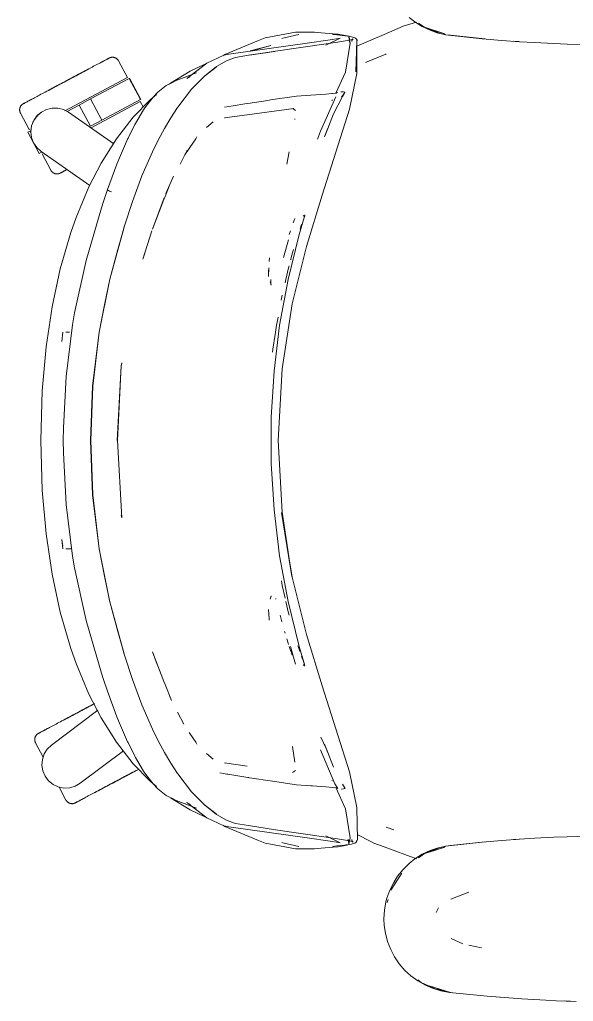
# Model space of a CAD drawing. Header units: millimetres. Extents: x 155927 to 295199, y -4084 to 97293.
# Drawn here: x 168932 to 169256, y 10099 to 10673 of the extents above; entities that cross this region are included whole.
import ezdxf

# ---------------------------------------------------------------- set-up
doc = ezdxf.new("R2010")
doc.units = ezdxf.units.MM
doc.header["$MEASUREMENT"] = 0
doc.layers.add('G-IMPT', color=8, linetype='CONTINUOUS', lineweight=9)
doc.layers.add('I-FURN', color=8, linetype='CONTINUOUS', lineweight=9)

msp = doc.modelspace()

# ---------------------------------------------------------------- linework, layer by layer
at = {"layer": 'G-IMPT'}
for p, q in [((169159.83, 10674.7), (169163.14, 10672.08)), ((169156.3, 10669.63), (169145.18, 10664.78)), ((169156.3, 10669.63), (169164.12, 10671.89)), ((169167.46, 10669.35), (169163.14, 10672.08)), ((169168.78, 10668.95), (169165.21, 10671.38)), ((169167.46, 10669.35), (169172.04, 10667.16)), ((169169.49, 10668.68), (169168.78, 10668.95)), ((169168.78, 10668.95), (169171.49, 10668.05)), ((169168.78, 10668.95), (169180.64, 10665.14)), ((169178.01, 10665.35), (169169.82, 10668.55)), ((169171.49, 10668.05), (169180.64, 10665.14)), ((169075.62, 10662.81), (169071.76, 10661.21)), ((169093.31, 10666.05), (169075.62, 10662.81)), ((169085.87, 10662.59), (169085.3, 10662.44)), ((169095.18, 10664.64), (169085.87, 10662.59)), ((169093.31, 10666.05), (169100.28, 10666.07)), ((169104.45, 10666.07), (169100.28, 10666.07)), ((169108.41, 10665.73), (169104.45, 10666.07)), ((169108.41, 10665.73), (169117.73, 10664.93)), ((169111.01, 10658.49), (169119.44, 10662.49)), ((169118.57, 10662.35), (169113.55, 10661.52)), ((169117.56, 10664.41), (169114.97, 10664.62)), ((169117.56, 10664.41), (169122.25, 10663.89)), ((169117.73, 10664.93), (169118.2, 10664.89)), ((169122.45, 10664.08), (169118.2, 10664.89)), ((169119.44, 10662.49), (169118.57, 10662.35)), ((169126.68, 10661.69), (169120.41, 10660.59)), ((169122.86, 10663.82), (169122.25, 10663.89)), ((169122.45, 10664.08), (169124.77, 10663.63)), ((169122.86, 10663.82), (169126.14, 10663.28)), ((169124.54, 10663.22), (169125.16, 10659.68)), ((169124.54, 10663.22), (169125.22, 10659.64)), ((169125.16, 10659.68), (169124.77, 10663.63)), ((169126.06, 10661.52), (169127.15, 10662.08)), ((169126.06, 10661.52), (169126.68, 10661.69)), ((169126.14, 10663.28), (169128, 10662.73)), ((169126.65, 10661.69), (169127.15, 10662.08)), ((169128.54, 10662.41), (169128, 10662.73)), ((169128.54, 10662.41), (169128.92, 10661.92)), ((169129.31, 10661.34), (169128.92, 10661.92)), ((169145.18, 10664.78), (169137.34, 10661.36)), ((169172.04, 10667.16), (169176.18, 10665.71)), ((169181.14, 10664.55), (169176.18, 10665.71)), ((169181.06, 10664.77), (169178.01, 10665.35)), ((169181.14, 10664.55), (169204.09, 10662.1)), ((169181.14, 10664.55), (169183.95, 10664.22)), ((169181.14, 10664.55), (169202.57, 10662.2)), ((169204.09, 10662.1), (169183.95, 10664.22)), ((169202.57, 10662.2), (169213.97, 10661.22)), ((169051.94, 10653.03), (169068.39, 10659.82)), ((169101.59, 10659.86), (169054.37, 10653.19)), ((169078.8, 10658.31), (169066.81, 10655.07)), ((169078.8, 10658.31), (169066.91, 10654.96)), ((169068.39, 10659.82), (169071.76, 10661.21)), ((169081.68, 10654.92), (169112.56, 10659.47)), ((169101.59, 10659.86), (169112.25, 10661.3)), ((169113.55, 10661.52), (169112.25, 10661.3)), ((169112.56, 10659.47), (169120.41, 10660.59)), ((169122.51, 10642.59), (169125.22, 10659.64)), ((169126.33, 10661.15), (169126.25, 10660.65)), ((169126.33, 10661.15), (169126.65, 10661.69)), ((169128.7, 10642.78), (169129.28, 10661.22)), ((169128.7, 10642.78), (169129.18, 10660.76)), ((169129.31, 10661.34), (169129.12, 10660.48)), ((169129.12, 10660.48), (169129.14, 10660.59)), ((169129.14, 10641.89), (169129.18, 10660.76)), ((169129.18, 10660.76), (169129.14, 10660.59)), ((169137.34, 10661.36), (169129.17, 10657.79)), ((169129.28, 10661.22), (169129.18, 10660.76)), ((169224.26, 10660.49), (169213.97, 10661.22)), ((169222.22, 10660.62), (169220.8, 10660.76)), ((169222.22, 10660.62), (169224.12, 10660.53)), ((169224.26, 10660.49), (169233.13, 10659.93)), ((169244.44, 10659.39), (169233.13, 10659.93)), ((169244.44, 10659.39), (169252.31, 10659.09)), ((169264.62, 10658.8), (169252.31, 10659.09)), ((169041.44, 10647.91), (169048.02, 10650.97)), ((169048.02, 10650.97), (169051.38, 10652.54)), ((169050.77, 10652.26), (169051.94, 10653.03)), ((169054.37, 10653.19), (169051.38, 10652.54)), ((169053.45, 10649.47), (169058.24, 10651.22)), ((169058.24, 10651.22), (169065.91, 10652.53)), ((169081.08, 10654.82), (169065.91, 10652.53)), ((169081.68, 10654.92), (169066.49, 10652.59)), ((169081.08, 10654.82), (169066.49, 10652.59)), ((169134.28, 10648.33), (169146.14, 10653.25)), ((169146.4, 10653.35), (169146.14, 10653.25)), ((169029.79, 10638.99), (169041.44, 10647.91)), ((169031.68, 10643.28), (169040.31, 10647.26)), ((169046.97, 10645.64), (169040.02, 10640.25)), ((169040.23, 10640.55), (169047.2, 10645.97)), ((169046.97, 10645.64), (169043.59, 10643.05)), ((169047.2, 10645.97), (169053.03, 10649.26)), ((169053.45, 10649.47), (169053.03, 10649.26)), ((169020.23, 10636.16), (169031.68, 10643.28)), ((169035.45, 10642.23), (169023.54, 10637.72)), ((169029.79, 10638.99), (169031.74, 10640.11)), ((169040.23, 10640.55), (169032.5, 10632.65)), ((169040.02, 10640.25), (169043.59, 10643.05)), ((169122.51, 10642.59), (169116.92, 10630.3)), ((169124.94, 10620.94), (169129.14, 10641.89)), ((169017.74, 10634.86), (169012.88, 10630.99)), ((169018.88, 10635.47), (169017.74, 10634.86)), ((169018.88, 10635.47), (169021.31, 10636.64)), ((169020.23, 10636.16), (169019.47, 10635.66)), ((169021.31, 10636.64), (169023.54, 10637.72)), ((169009.98, 10627.97), (169005.27, 10621.84)), ((169011.98, 10629.55), (169008.31, 10626.55)), ((169009.98, 10627.97), (169012.88, 10630.99)), ((169032.5, 10632.65), (169024.47, 10622.21)), ((169093.92, 10628.61), (169078.71, 10626.4)), ((169093.92, 10628.61), (169094, 10628.62)), ((169094, 10628.62), (169102.25, 10629.24)), ((169111.09, 10629.87), (169102.25, 10629.24)), ((169107.97, 10608.12), (169116.89, 10628.27)), ((169111.09, 10629.87), (169114.5, 10630.12)), ((169114.87, 10630.17), (169114.5, 10630.12)), ((169114.87, 10630.17), (169117.33, 10630.45)), ((169115.52, 10618.22), (169120.8, 10628.33)), ((169117.33, 10630.45), (169117.39, 10630.47)), ((169118.17, 10630.75), (169117.39, 10630.47)), ((169119.9, 10631.23), (169121.43, 10631.06)), ((169122.15, 10630.79), (169120.31, 10628.08)), ((169122.15, 10630.79), (169120.8, 10628.33)), ((169121.43, 10631.06), (169122.12, 10630.91)), ((169122.12, 10630.91), (169122.15, 10630.79)), ((169122.15, 10630.79), (169122.18, 10630.62)), ((169008.31, 10626.55), (168998.35, 10616.25)), ((169005.27, 10621.84), (169004.4, 10620.55)), ((169020.42, 10615.86), (169024.31, 10621.96)), ((169024.47, 10622.21), (169024.31, 10621.96)), ((169056.89, 10622.96), (169051.81, 10622.22)), ((169056.89, 10622.96), (169063.72, 10624.03)), ((169063.72, 10624.03), (169065.38, 10624.29)), ((169077.16, 10626.15), (169065.38, 10624.29)), ((169078.71, 10626.4), (169077.16, 10626.15)), ((169114.51, 10626.1), (169114.95, 10626.37)), ((168988.55, 10603.65), (168998.35, 10616.25)), ((168999.67, 10612.55), (169004.4, 10620.55)), ((169020.42, 10615.86), (169016.66, 10609.63)), ((169065.08, 10617.61), (169051.72, 10615.83)), ((169051.72, 10615.83), (169052.19, 10615.97)), ((169065.08, 10617.61), (169092.41, 10621.35)), ((169093.26, 10620.23), (169091.7, 10621.47)), ((169091.91, 10621.44), (169092.15, 10621.39)), ((169092.41, 10621.35), (169092.15, 10621.39)), ((169108.95, 10570.7), (169124.94, 10620.94)), ((169115.52, 10618.22), (169112.26, 10609.75)), ((168995.14, 10603.5), (168999.67, 10612.55)), ((168995.14, 10603.5), (168999.36, 10611.95)), ((168995.36, 10603.94), (168999.67, 10612.55)), ((168999.67, 10612.55), (168999.36, 10611.95)), ((169041.22, 10610.33), (169045.13, 10613.67)), ((169092.91, 10615.28), (169092.87, 10614.93)), ((169013.09, 10602.84), (169016.66, 10609.63)), ((169034.95, 10603.7), (169035.7, 10604.8)), ((169106.22, 10603.53), (169107.97, 10608.12)), ((169110.25, 10604.85), (169112.27, 10609.96)), ((169112.26, 10609.75), (169110.25, 10604.85)), ((169112.27, 10609.96), (169110.47, 10605.43)), ((168988.55, 10603.65), (168979.57, 10589.36)), ((168995.14, 10603.5), (168990.37, 10592.54)), ((168995.36, 10603.94), (168995.14, 10603.5)), ((169013.09, 10602.84), (169009.7, 10596.11)), ((169031.06, 10597.99), (169031.45, 10598.56)), ((169031.45, 10598.56), (169034.95, 10603.7)), ((169003.52, 10581.89), (169009.7, 10596.11)), ((169025.82, 10588.9), (169030.01, 10597)), ((169028.5, 10594.23), (169031.06, 10597.99)), ((169028.5, 10594.23), (169030.01, 10597)), ((169088.23, 10588.81), (169089.64, 10596.06)), ((168979.57, 10589.36), (168972.48, 10575.58)), ((168988.89, 10588.86), (168983.32, 10573.9)), ((168990.37, 10592.54), (168988.89, 10588.86)), ((169003.52, 10581.89), (168998.06, 10567.01)), ((169021.95, 10581.86), (169019.75, 10577.01)), ((168964.96, 10557.61), (168972.48, 10575.58)), ((169019.75, 10577.01), (169017.03, 10569.93)), ((169019.75, 10577.01), (169017.44, 10571.56)), ((168983.36, 10573.9), (168980.95, 10566.96)), ((168983.32, 10573.9), (168983.35, 10573.76)), ((168983.35, 10573.76), (168983.36, 10573.9)), ((168983.35, 10573.76), (168983.76, 10573.5)), ((168983.35, 10573.76), (168983.37, 10573.72)), ((168983.76, 10573.5), (168983.37, 10573.72)), ((168984.59, 10573.11), (168983.76, 10573.5)), ((168983.94, 10573.39), (168983.76, 10573.5)), ((168984.59, 10573.11), (168983.94, 10573.39)), ((168984.59, 10573.11), (168985.64, 10572.69)), ((168984.59, 10573.11), (168985.05, 10572.91)), ((168985.64, 10572.69), (168985.05, 10572.91)), ((169016.36, 10568.2), (169017.03, 10569.93)), ((169108.95, 10570.7), (169099.77, 10540.72)), ((168979.76, 10563.36), (168980.95, 10566.96)), ((168993.05, 10552.09), (168998.06, 10567.01)), ((169009.65, 10550.75), (169016.47, 10569.16)), ((169009.65, 10550.75), (169016.36, 10568.2)), ((168970.81, 10532.53), (168979.76, 10563.36)), ((169097.72, 10558.36), (169098.33, 10558.74)), ((169097.72, 10558.36), (169097.93, 10558.5)), ((169098.68, 10558.37), (169098.61, 10558.1)), ((169098.75, 10558.67), (169098.68, 10558.37)), ((169098.72, 10559.13), (169098.81, 10558.89)), ((169098.81, 10558.89), (169098.75, 10558.67)), ((168961.89, 10548.87), (168964.96, 10557.61)), ((169092.41, 10555.42), (169092.04, 10554.41)), ((169092.41, 10555.42), (169093.03, 10557.08)), ((169095.54, 10547.67), (169098.61, 10558.1)), ((169096.7, 10552.87), (169095.96, 10550.77)), ((169096.7, 10552.87), (169096.94, 10553.53)), ((168961.89, 10548.87), (168955.72, 10527.63)), ((168984.67, 10521.59), (168993.05, 10552.09)), ((168984.67, 10521.59), (168993.1, 10552)), ((168989.32, 10538.84), (168993.1, 10552)), ((169004.12, 10533.28), (169009.37, 10549.77)), ((169088.99, 10521.35), (169095.54, 10547.67)), ((169089.7, 10547.66), (169090.43, 10549.88)), ((169089.26, 10544.57), (169086.33, 10534.11)), ((168989.32, 10538.84), (168984.67, 10521.59)), ((169004.12, 10533.28), (169005.2, 10536.72)), ((169090.85, 10534.25), (169091.96, 10538.25)), ((169091.46, 10507.04), (169099.77, 10540.72)), ((169091.96, 10538.25), (169092.17, 10538.93)), ((168970.81, 10532.53), (168964.15, 10501.74)), ((169077.97, 10531.86), (169078.18, 10533.95)), ((169090.53, 10533.11), (169090.48, 10532.93)), ((169090.85, 10534.25), (169090.53, 10533.11)), ((168955.72, 10527.63), (168950.9, 10505.27)), ((169077.57, 10523), (169077.66, 10528.06)), ((169077.66, 10528.06), (169077.57, 10525.79)), ((169077.57, 10523), (169077.57, 10525.79)), ((169089.23, 10528.09), (169087.67, 10521.34)), ((169089.23, 10528.09), (169089.56, 10529.39)), ((168984.67, 10521.59), (168978.5, 10490.47)), ((168984.67, 10521.59), (168978.5, 10490.55)), ((168984.67, 10521.59), (168981.59, 10506.57)), ((169079.11, 10517.95), (169078.42, 10519.9)), ((169078.85, 10521.16), (169078.86, 10521.3)), ((169078.89, 10519), (169078.86, 10521.3)), ((169078.89, 10519), (169079.11, 10517.95)), ((169088.99, 10521.35), (169084.06, 10494.69)), ((169087.22, 10519.36), (169087.67, 10521.34)), ((169085.02, 10509.32), (169085.56, 10512.13)), ((169091.46, 10507.04), (169085.46, 10469.12)), ((168950.9, 10505.27), (168947.41, 10481.85)), ((168962.96, 10494.82), (168964.15, 10501.74)), ((168978.5, 10490.47), (168981.59, 10506.57)), ((169082.29, 10494.68), (169082.54, 10496.31)), ((169083.09, 10499.21), (169082.54, 10496.31)), ((168957.31, 10490.55), (168956.66, 10485.14)), ((168961.17, 10490.51), (168959.07, 10490.58)), ((168959.07, 10490.58), (168959.18, 10490.58)), ((168959.15, 10464.65), (168962.96, 10494.82)), ((168974.67, 10458.95), (168978.5, 10490.55)), ((168974.71, 10458.91), (168978.5, 10490.47)), ((168978.5, 10490.47), (168976.55, 10474.99)), ((169084.06, 10494.69), (169080.76, 10467.77)), ((169081.44, 10489.06), (169082.29, 10494.68)), ((169081.44, 10489.06), (169080.15, 10480.53)), ((168947.41, 10481.85), (168945.15, 10456.28)), ((169080.15, 10480.53), (169079.96, 10478.87)), ((168974.71, 10458.91), (168976.55, 10474.99)), ((168991.44, 10470.86), (168991.7, 10472.64)), ((168991.44, 10470.86), (168991.67, 10472.17)), ((168991.71, 10472.41), (168991.67, 10472.17)), ((168989.11, 10427.14), (168991.44, 10470.86)), ((168989.17, 10427.14), (168991.44, 10470.86)), ((169079.11, 10440.7), (169080.76, 10467.77)), ((169085.46, 10469.12), (169083.1, 10427.14)), ((168957.53, 10434.45), (168959.15, 10464.65)), ((168945.15, 10456.28), (168944.3, 10427.14)), ((168974.67, 10458.95), (168973.34, 10427.14)), ((168974.71, 10458.91), (168973.57, 10427.14)), ((168974.04, 10444.02), (168974.71, 10458.91)), ((168974.04, 10444.02), (168973.57, 10427.14)), ((169079.11, 10440.7), (169079.11, 10413.58)), ((168957.53, 10434.45), (168957.44, 10427.14)), ((168944.3, 10427.14), (168945.15, 10397.99)), ((168957.53, 10419.82), (168957.44, 10427.14)), ((168973.34, 10427.14), (168974.67, 10395.32)), ((168974.71, 10395.36), (168973.57, 10427.14)), ((168974.04, 10410.25), (168973.57, 10427.14)), ((168989.17, 10427.14), (168991.67, 10381.8)), ((169085.46, 10385.15), (169083.1, 10427.14)), ((168957.53, 10419.82), (168959.15, 10389.62)), ((168974.71, 10395.36), (168974.04, 10410.25)), ((169079.11, 10413.58), (169080.76, 10386.51)), ((168945.15, 10397.99), (168947.41, 10372.42)), ((168974.67, 10395.32), (168978.5, 10363.73)), ((168976.55, 10379.28), (168974.71, 10395.36)), ((168974.71, 10395.36), (168978.5, 10363.81)), ((168959.15, 10389.62), (168962.96, 10359.45)), ((169084.06, 10359.59), (169080.76, 10386.51)), ((168991.67, 10381.8), (168991.44, 10383.41)), ((168991.44, 10383.41), (168991.67, 10382.1)), ((168991.71, 10381.86), (168991.67, 10382.1)), ((169091.46, 10347.23), (169085.2, 10384.98)), ((169085.2, 10384.98), (169091.19, 10347.61)), ((169085.46, 10385.15), (169091.19, 10347.61)), ((168976.55, 10379.28), (168978.5, 10363.81)), ((168947.41, 10372.42), (168950.9, 10349)), ((168957.31, 10363.72), (168956.66, 10369.14)), ((168957.23, 10365.37), (168956.66, 10369.14)), ((168959.07, 10363.69), (168961.17, 10363.76)), ((168959.07, 10363.69), (168959.18, 10363.69)), ((168962.41, 10363.81), (168961.17, 10363.76)), ((168978.5, 10363.81), (168981.59, 10347.7)), ((168978.5, 10363.81), (168984.71, 10332.56)), ((168984.71, 10332.56), (168978.5, 10363.73)), ((168962.96, 10359.45), (168964.15, 10352.53)), ((169088.99, 10332.92), (169084.06, 10359.59)), ((168964.15, 10352.53), (168970.81, 10321.74)), ((168955.72, 10326.64), (168950.9, 10349)), ((168984.67, 10332.68), (168981.59, 10347.7)), ((169099.77, 10313.55), (169091.46, 10347.23)), ((169085.04, 10344.96), (169085.51, 10342.33)), ((169085.51, 10342.33), (169087.22, 10334.91)), ((169079.11, 10336.32), (169078.42, 10334.37)), ((169079.11, 10336.32), (169078.89, 10335.28)), ((169081.78, 10334.65), (169081.91, 10334.31)), ((169081.8, 10334.65), (169081.91, 10334.31)), ((168989.32, 10315.43), (168984.67, 10332.68)), ((168984.67, 10332.68), (168993.1, 10302.27)), ((168984.67, 10332.68), (168993.05, 10302.18)), ((169087.67, 10332.93), (169089.23, 10326.18)), ((169088.99, 10332.92), (169095.54, 10306.6)), ((168961.89, 10305.4), (168955.72, 10326.64)), ((169077.57, 10328.23), (169077.58, 10327.53)), ((169077.68, 10326.16), (169077.58, 10327.53)), ((169077.68, 10326.16), (169077.95, 10322.45)), ((169085.37, 10321.1), (169084.38, 10324.96)), ((169089.23, 10326.18), (169089.57, 10324.9)), ((168979.76, 10290.91), (168970.81, 10321.74)), ((169077.95, 10322.45), (169077.99, 10321.97)), ((169085.37, 10321.1), (169084.98, 10322.63)), ((168989.32, 10315.43), (168993.1, 10302.27)), ((169087.28, 10314.31), (169086.95, 10315.43)), ((169099.77, 10313.55), (169108.95, 10283.58)), ((169089.06, 10308.52), (169088.27, 10311.02)), ((169089.31, 10307.74), (169089.06, 10308.52)), ((169090.46, 10304.3), (169089.69, 10306.61)), ((169090.35, 10306.61), (169093.38, 10296.18)), ((169094.91, 10306.6), (169094.76, 10307.06)), ((169094.91, 10306.6), (169095.65, 10304.38)), ((169095.54, 10306.6), (169098.81, 10295.38)), ((169095.54, 10306.6), (169098.6, 10296.07)), ((169095.54, 10306.6), (169098.66, 10295.78)), ((168964.96, 10296.66), (168961.89, 10305.4)), ((168998.06, 10287.26), (168993.05, 10302.18)), ((169009.65, 10303.52), (169012.37, 10296.09)), ((169009.65, 10303.52), (169016.36, 10286.07)), ((169090.46, 10304.3), (169090.71, 10303.58)), ((169091.47, 10301.42), (169090.71, 10303.58)), ((169095.93, 10303.57), (169095.65, 10304.38)), ((169096.92, 10300.82), (169097.27, 10299.85)), ((169097.27, 10299.85), (169097.67, 10298.78)), ((168964.96, 10296.66), (168972.48, 10278.69)), ((169097.72, 10295.92), (169098.33, 10295.53)), ((169097.72, 10295.92), (169097.93, 10295.77)), ((169098.6, 10296.07), (169098.66, 10295.78)), ((169098.81, 10295.38), (169098.68, 10295.14)), ((168979.76, 10290.91), (168980.95, 10287.31)), ((168983.29, 10280.49), (168980.95, 10287.31)), ((168998.06, 10287.26), (169003.52, 10272.38)), ((169016.36, 10286.07), (169017.03, 10284.34)), ((169017.03, 10284.34), (169020.75, 10275.02)), ((169108.95, 10283.58), (169124.94, 10233.33)), ((168972.48, 10278.69), (168979.57, 10264.91)), ((168983.29, 10280.49), (168988.89, 10265.41)), ((169020.75, 10275.02), (169019.75, 10277.26)), ((169003.52, 10272.38), (169009.7, 10258.16)), ((168990.37, 10261.73), (168988.89, 10265.41)), ((169027.92, 10261.18), (169024.38, 10268.15)), ((168979.57, 10264.91), (168988.55, 10250.62)), ((168995.14, 10250.77), (168990.37, 10261.73)), ((169013.09, 10251.43), (169009.7, 10258.16)), ((169031.45, 10255.71), (169031.06, 10256.29)), ((169034.95, 10250.58), (169031.45, 10255.71)), ((168988.55, 10250.62), (168998.35, 10238.02)), ((168995.14, 10250.77), (168995.36, 10250.33)), ((168999.36, 10242.32), (168995.36, 10250.33)), ((169013.09, 10251.43), (169016.66, 10244.64)), ((169034.95, 10250.58), (169035.7, 10249.47)), ((169092.91, 10238.99), (169091.51, 10248.15)), ((169111.24, 10246.9), (169108.19, 10253.61)), ((169112.27, 10244.31), (169110.24, 10249.43)), ((169112.26, 10244.52), (169110.25, 10249.42)), ((169110.25, 10249.42), (169112.27, 10244.31)), ((169020.42, 10238.41), (169016.66, 10244.64)), ((169041.22, 10243.94), (169045.13, 10240.6)), ((169116.4, 10226.18), (169107.97, 10246.16)), ((169112.26, 10244.52), (169115.52, 10236.05)), ((169008.31, 10227.72), (168998.35, 10238.02)), ((168999.36, 10242.32), (168999.67, 10241.72)), ((168999.67, 10241.72), (169004.4, 10233.72)), ((169020.42, 10238.41), (169024.31, 10232.31)), ((169065.08, 10236.66), (169051.72, 10238.44)), ((169051.72, 10238.44), (169052.19, 10238.3)), ((169092.91, 10238.99), (169092.87, 10239.34)), ((169005.27, 10232.43), (169004.4, 10233.72)), ((169009.98, 10226.3), (169005.27, 10232.43)), ((169024.31, 10232.31), (169024.47, 10232.06)), ((169032.5, 10221.62), (169024.47, 10232.06)), ((169049.04, 10232.74), (169051.2, 10232.28)), ((169051.2, 10232.28), (169053.19, 10231.86)), ((169053.65, 10231.79), (169053.19, 10231.86)), ((169065.38, 10229.98), (169053.65, 10231.79)), ((169093.26, 10234.04), (169091.62, 10232.76)), ((169129.14, 10212.38), (169124.94, 10233.33)), ((169008.31, 10227.72), (169011.98, 10224.72)), ((169012.88, 10223.28), (169009.98, 10226.3)), ((169065.38, 10229.98), (169065.99, 10229.89)), ((169066.5, 10229.81), (169065.99, 10229.89)), ((169079.85, 10227.69), (169066.5, 10229.81)), ((169079.85, 10227.69), (169093.92, 10225.66)), ((169094, 10225.65), (169093.92, 10225.66)), ((169094, 10225.65), (169102.25, 10225.03)), ((169114.95, 10227.9), (169114.51, 10228.17)), ((169118.16, 10223.51), (169116.4, 10226.18)), ((169122.37, 10223.51), (169120.78, 10225.97)), ((169120.78, 10225.97), (169122.3, 10223.49)), ((169122.3, 10223.49), (169120.82, 10225.96)), ((169017.74, 10219.42), (169012.88, 10223.28)), ((169017.74, 10219.42), (169018.88, 10218.8)), ((169032.5, 10221.62), (169040.23, 10213.72)), ((169102.25, 10225.03), (169103.23, 10224.96)), ((169103.23, 10224.96), (169111.09, 10224.4)), ((169111.09, 10224.4), (169114.97, 10224.1)), ((169115.05, 10224.1), (169114.97, 10224.1)), ((169115.05, 10224.1), (169117.43, 10223.8)), ((169122.51, 10211.68), (169116.9, 10224.03)), ((169117.44, 10223.8), (169117.43, 10223.8)), ((169117.44, 10223.8), (169118.16, 10223.51)), ((169120.08, 10223.04), (169121.43, 10223.21)), ((169121.43, 10223.21), (169122.3, 10223.49)), ((169122.37, 10223.51), (169122.3, 10223.49)), ((169018.88, 10218.8), (169021.31, 10217.63)), ((169031.68, 10210.99), (169020.23, 10218.11)), ((169021.31, 10217.63), (169023.54, 10216.56)), ((169035.45, 10212.05), (169023.54, 10216.56)), ((169029.79, 10215.28), (169031.82, 10214.12)), ((169029.79, 10215.28), (169041.5, 10206.34)), ((169040.02, 10214.03), (169046.97, 10208.63)), ((169040.02, 10214.03), (169043.59, 10211.22)), ((169047.2, 10208.3), (169040.23, 10213.72)), ((169040.31, 10207.01), (169031.68, 10210.99)), ((169046.97, 10208.63), (169043.59, 10211.22)), ((169047.2, 10208.3), (169053.03, 10205.01)), ((169122.51, 10211.68), (169125.22, 10194.63)), ((169129.14, 10212.38), (169129.52, 10193.39)), ((169048.02, 10203.3), (169041.5, 10206.34)), ((169048.02, 10203.3), (169051.38, 10201.73)), ((169053.03, 10205.01), (169053.45, 10204.8)), ((169058.24, 10203.05), (169053.45, 10204.8)), ((169058.24, 10203.05), (169065.91, 10201.75)), ((169050.77, 10202.02), (169051.94, 10201.25)), ((169054.37, 10201.09), (169051.38, 10201.73)), ((169051.94, 10201.25), (169068.39, 10194.45)), ((169101.59, 10194.41), (169054.37, 10201.09)), ((169081.68, 10199.35), (169065.91, 10201.75)), ((169112.56, 10194.8), (169081.68, 10199.35)), ((169129.46, 10196.58), (169137.36, 10192.44)), ((169146.4, 10200.92), (169150.86, 10199.29)), ((169146.4, 10200.92), (169146.98, 10200.66)), ((169150.86, 10199.29), (169146.98, 10200.66)), ((169068.39, 10194.45), (169071.76, 10193.06)), ((169075.62, 10191.46), (169071.76, 10193.06)), ((169093.31, 10188.23), (169075.62, 10191.46)), ((169085.87, 10191.68), (169085.3, 10191.83)), ((169095.18, 10189.64), (169085.87, 10191.68)), ((169101.59, 10194.41), (169112.25, 10192.97)), ((169119.44, 10191.78), (169111.03, 10195.77)), ((169113.55, 10192.76), (169112.25, 10192.97)), ((169120.41, 10193.69), (169112.56, 10194.8)), ((169113.55, 10192.76), (169118.57, 10191.92)), ((169119.44, 10191.78), (169118.57, 10191.92)), ((169126.68, 10192.58), (169120.41, 10193.69)), ((169122.86, 10190.46), (169126.14, 10190.99)), ((169124.05, 10193.92), (169124.54, 10191.05)), ((169124.05, 10193.92), (169124.77, 10190.64)), ((169124.54, 10191.05), (169125.22, 10194.63)), ((169126.06, 10192.75), (169126.68, 10192.58)), ((169126.06, 10192.75), (169127.15, 10192.19)), ((169128, 10191.54), (169126.14, 10190.99)), ((169126.25, 10193.62), (169126.33, 10193.12)), ((169126.65, 10192.58), (169126.33, 10193.12)), ((169126.65, 10192.58), (169127.15, 10192.19)), ((169128, 10191.54), (169128.54, 10191.86)), ((169128.54, 10191.86), (169128.92, 10192.36)), ((169129.52, 10193.39), (169128.92, 10192.36)), ((169129.04, 10192.98), (169128.92, 10192.36)), ((169128.92, 10192.36), (169128.94, 10192.43)), ((169129.04, 10192.98), (169128.94, 10192.43)), ((169137.36, 10192.44), (169139.12, 10191.52)), ((169145.09, 10189.33), (169139.12, 10191.52)), ((169181.14, 10189.79), (169204.09, 10192.24)), ((169181.14, 10189.79), (169202.57, 10192.14)), ((169204.09, 10192.24), (169183.95, 10190.12)), ((169202.57, 10192.14), (169213.97, 10193.12)), ((169224.26, 10193.85), (169213.97, 10193.12)), ((169222.22, 10193.72), (169220.8, 10193.58)), ((169222.22, 10193.72), (169224.12, 10193.81)), ((169224.26, 10193.85), (169233.13, 10194.41)), ((169244.44, 10194.95), (169233.13, 10194.41)), ((169244.44, 10194.95), (169252.31, 10195.25)), ((169264.62, 10195.54), (169252.31, 10195.25)), ((169093.31, 10188.23), (169100.28, 10188.2)), ((169100.28, 10188.2), (169104.45, 10188.2)), ((169108.41, 10188.54), (169104.45, 10188.2)), ((169117.73, 10189.34), (169108.41, 10188.54)), ((169117.56, 10189.86), (169114.97, 10189.65)), ((169122.25, 10190.38), (169117.56, 10189.86)), ((169117.73, 10189.34), (169118.2, 10189.39)), ((169118.2, 10189.39), (169122.45, 10190.2)), ((169122.86, 10190.46), (169122.25, 10190.38)), ((169122.45, 10190.2), (169124.77, 10190.64)), ((169164.03, 10182.38), (169145.09, 10189.33)), ((169167.46, 10184.99), (169163.14, 10182.26)), ((169168.78, 10185.39), (169165.21, 10182.96)), ((169167.46, 10184.99), (169172.04, 10187.18)), ((169168.78, 10185.39), (169180.64, 10189.2)), ((169168.78, 10185.39), (169171.49, 10186.29)), ((169169.49, 10185.66), (169168.78, 10185.39)), ((169178.01, 10188.99), (169169.82, 10185.79)), ((169171.49, 10186.29), (169180.64, 10189.2)), ((169172.04, 10187.18), (169176.18, 10188.63)), ((169181.14, 10189.79), (169176.18, 10188.63)), ((169181.06, 10189.57), (169178.01, 10188.99)), ((169181.14, 10189.79), (169183.95, 10190.12)), ((169156.22, 10176.09), (169159.83, 10179.64)), ((169159.83, 10179.64), (169163.14, 10182.26)), ((169149.17, 10163.96), (169155.5, 10173.91)), ((169151.33, 10167.64), (169155.5, 10173.91)), ((169156.22, 10176.09), (169153.03, 10172.12)), ((169148.53, 10164.06), (169150.77, 10168.57)), ((169150.77, 10168.57), (169153.03, 10172.12)), ((169148.53, 10164.06), (169146.82, 10159.29)), ((169149.17, 10163.96), (169151.33, 10167.64)), ((169194.66, 10162.89), (169184.23, 10158.74)), ((169145.37, 10152.21), (169146.25, 10157.16)), ((169146.25, 10157.16), (169146.82, 10159.29)), ((169147.51, 10158.51), (169147, 10156.82)), ((169145.08, 10147.17), (169145.37, 10152.21)), ((169175.69, 10150.99), (169176.71, 10153.22)), ((169176.71, 10153.22), (169177, 10153.67)), ((169145.08, 10147.17), (169145.25, 10143.32)), ((169145.9, 10138.81), (169145.25, 10143.32)), ((169145.9, 10138.81), (169147.16, 10133.94)), ((169148.99, 10129.23), (169147.16, 10133.94)), ((169184.32, 10135.79), (169191.11, 10132.52)), ((169151.18, 10125.07), (169148.99, 10129.23)), ((169202.16, 10130.19), (169194.72, 10131.76)), ((169151.18, 10125.07), (169154.01, 10120.9)), ((169154.01, 10120.9), (169157.33, 10117.06)), ((169160.77, 10113.9), (169157.33, 10117.06)), ((169160.77, 10113.9), (169164.85, 10110.9)), ((169164.81, 10111.59), (169166.92, 10110)), ((169169.3, 10108.39), (169164.85, 10110.9)), ((169174.98, 10106.26), (169166.92, 10110)), ((169169.3, 10108.39), (169173.53, 10106.58)), ((169183.95, 10104.22), (169171.49, 10108.05)), ((169171.49, 10108.05), (169180.64, 10105.13)), ((169173.53, 10106.58), (169178.4, 10105.11)), ((169174.98, 10106.26), (169183.39, 10104.35)), ((169183.44, 10104.22), (169178.4, 10105.11)), ((169183.95, 10104.22), (169180.64, 10105.13)), ((169201.37, 10102.31), (169183.44, 10104.22)), ((169205.5, 10101.97), (169201.37, 10102.31)), ((169220.55, 10100.72), (169205.5, 10101.97)), ((169212.37, 10101.37), (169210.69, 10101.54)), ((169220.55, 10100.72), (169225.64, 10100.39)), ((169225.64, 10100.39), (169239.78, 10099.58)), ((169245.8, 10099.33), (169239.78, 10099.58)), ((169245.8, 10099.33), (169257.56, 10098.94)), ((169250.69, 10099.19), (169252.62, 10099.08)), ((169252.62, 10099.08), (169254.12, 10099.06))]:
    msp.add_line(p, q, dxfattribs=at)
at = {"layer": 'I-FURN'}
for p, q in [((168983.11, 10650.23), (168982.78, 10650.05)), ((168982.93, 10650.14), (168983.25, 10650.31)), ((168983.41, 10650.39), (168983.11, 10650.23)), ((168983.25, 10650.31), (168983.53, 10650.45)), ((168983.67, 10650.53), (168983.41, 10650.39)), ((168983.53, 10650.45), (168983.77, 10650.58)), ((168983.89, 10650.64), (168983.67, 10650.53)), ((168983.77, 10650.58), (168983.97, 10650.69)), ((168984.07, 10650.74), (168983.89, 10650.64)), ((168983.97, 10650.69), (168984.13, 10650.78)), ((168984.21, 10650.81), (168984.07, 10650.74)), ((168984.13, 10650.78), (168984.26, 10650.84)), ((168984.31, 10650.87), (168984.21, 10650.81)), ((168984.26, 10650.84), (168984.34, 10650.88)), ((168984.37, 10650.9), (168984.31, 10650.87)), ((168984.34, 10650.88), (168984.38, 10650.91)), ((168984.39, 10650.91), (168984.37, 10650.9)), ((168984.38, 10650.91), (168984.39, 10650.91)), ((168984.39, 10650.91), (168984.53, 10650.98)), ((168984.53, 10650.98), (168984.68, 10651.05)), ((168984.68, 10651.05), (168984.83, 10651.11)), ((168984.83, 10651.11), (168984.98, 10651.17)), ((168984.98, 10651.17), (168985.13, 10651.21)), ((168985.13, 10651.21), (168985.29, 10651.26)), ((168985.29, 10651.26), (168985.44, 10651.29)), ((168985.44, 10651.29), (168985.6, 10651.32)), ((168985.6, 10651.32), (168985.76, 10651.35)), ((168985.76, 10651.35), (168985.92, 10651.37)), ((168985.92, 10651.37), (168986.08, 10651.38)), ((168986.08, 10651.38), (168986.24, 10651.38)), ((168986.24, 10651.38), (168986.4, 10651.38)), ((168986.4, 10651.38), (168986.57, 10651.37)), ((168986.57, 10651.37), (168986.73, 10651.36)), ((168986.73, 10651.36), (168986.89, 10651.34)), ((168986.89, 10651.34), (168987.04, 10651.31)), ((168987.04, 10651.31), (168987.2, 10651.27)), ((168987.2, 10651.27), (168987.36, 10651.23)), ((168987.36, 10651.23), (168987.51, 10651.19)), ((168987.51, 10651.19), (168987.67, 10651.13)), ((168987.67, 10651.13), (168987.82, 10651.08)), ((168987.82, 10651.08), (168987.96, 10651.01)), ((168987.96, 10651.01), (168988.11, 10650.94)), ((168988.11, 10650.94), (168988.25, 10650.87)), ((168988.25, 10650.87), (168988.39, 10650.78)), ((168988.39, 10650.78), (168988.53, 10650.7)), ((168988.53, 10650.7), (168988.66, 10650.6)), ((168988.66, 10650.6), (168988.79, 10650.51)), ((168988.79, 10650.51), (168988.91, 10650.4)), ((168988.91, 10650.4), (168989.03, 10650.3)), ((168989.03, 10650.3), (168989.15, 10650.18)), ((168971.5, 10644.06), (168972.37, 10644.52)), ((168972.83, 10644.77), (168971.97, 10644.31)), ((168972.37, 10644.52), (168973.22, 10644.97)), ((168973.67, 10645.21), (168972.83, 10644.77)), ((168974.48, 10645.64), (168973.67, 10645.21)), ((168975.27, 10646.06), (168974.48, 10645.64)), ((168976.03, 10646.46), (168975.27, 10646.06)), ((168976.76, 10646.86), (168976.03, 10646.46)), ((168977.47, 10647.23), (168976.76, 10646.86)), ((168978.15, 10647.59), (168977.47, 10647.23)), ((168978.8, 10647.94), (168978.15, 10647.59)), ((168979.41, 10648.26), (168978.8, 10647.94)), ((168980, 10648.57), (168979.41, 10648.26)), ((168979.68, 10648.41), (168980.25, 10648.71)), ((168980.55, 10648.87), (168980, 10648.57)), ((168980.25, 10648.71), (168980.79, 10649)), ((168981.06, 10649.14), (168980.55, 10648.87)), ((168980.79, 10649), (168981.29, 10649.26)), ((168981.55, 10649.4), (168981.06, 10649.14)), ((168981.29, 10649.26), (168981.76, 10649.51)), ((168981.99, 10649.64), (168981.55, 10649.4)), ((168981.76, 10649.51), (168982.19, 10649.74)), ((168982.4, 10649.85), (168981.99, 10649.64)), ((168982.19, 10649.74), (168982.58, 10649.95)), ((168982.78, 10650.05), (168982.4, 10649.85)), ((168982.58, 10649.95), (168982.93, 10650.14)), ((168989.15, 10650.18), (168989.26, 10650.07)), ((168989.26, 10650.07), (168989.36, 10649.95)), ((168989.36, 10649.95), (168989.46, 10649.82)), ((168989.46, 10649.82), (168989.56, 10649.69)), ((168989.56, 10649.69), (168989.65, 10649.56)), ((168989.65, 10649.56), (168989.74, 10649.42)), ((168989.74, 10649.42), (168989.82, 10649.28)), ((168989.82, 10649.28), (168989.84, 10649.24)), ((168994.99, 10639.56), (168989.84, 10649.24)), ((168994.99, 10639.56), (168958.38, 10620.09)), ((168961.53, 10638.76), (168960.53, 10638.22)), ((168960.99, 10638.47), (168961.99, 10639)), ((168962.53, 10639.29), (168961.53, 10638.76)), ((168961.99, 10639), (168962.99, 10639.53)), ((168963.52, 10639.82), (168962.53, 10639.29)), ((168962.99, 10639.53), (168963.98, 10640.06)), ((168964.51, 10640.34), (168963.52, 10639.82)), ((168963.98, 10640.06), (168964.96, 10640.58)), ((168965.49, 10640.86), (168964.51, 10640.34)), ((168964.96, 10640.58), (168965.93, 10641.1)), ((168966.46, 10641.38), (168965.49, 10640.86)), ((168965.93, 10641.1), (168966.9, 10641.61)), ((168967.41, 10641.88), (168966.46, 10641.38)), ((168966.9, 10641.61), (168967.85, 10642.12)), ((168968.36, 10642.39), (168967.41, 10641.88)), ((168967.85, 10642.12), (168968.79, 10642.62)), ((168969.29, 10642.88), (168968.36, 10642.39)), ((168968.79, 10642.62), (168969.71, 10643.11)), ((168970.2, 10643.37), (168969.29, 10642.88)), ((168969.71, 10643.11), (168970.62, 10643.59)), ((168971.1, 10643.84), (168970.2, 10643.37)), ((168970.62, 10643.59), (168971.5, 10644.06)), ((168971.97, 10644.31), (168971.1, 10643.84)), ((168973.4, 10626.95), (168996.11, 10639.02)), ((168996.11, 10639.02), (169002.68, 10626.66)), ((169002.85, 10626.75), (168996.28, 10639.11)), ((168950.65, 10632.97), (168949.71, 10632.47)), ((168950.14, 10632.7), (168951.08, 10633.2)), ((168951.6, 10633.48), (168950.65, 10632.97)), ((168951.08, 10633.2), (168952.04, 10633.71)), ((168952.56, 10633.99), (168951.6, 10633.48)), ((168952.04, 10633.71), (168953.01, 10634.23)), ((168953.54, 10634.51), (168952.56, 10633.99)), ((168953.01, 10634.23), (168953.99, 10634.75)), ((168954.52, 10635.03), (168953.54, 10634.51)), ((168953.99, 10634.75), (168954.98, 10635.27)), ((168955.51, 10635.56), (168954.52, 10635.03)), ((168954.98, 10635.27), (168955.97, 10635.8)), ((168956.51, 10636.09), (168955.51, 10635.56)), ((168955.97, 10635.8), (168956.97, 10636.33)), ((168957.51, 10636.62), (168956.51, 10636.09)), ((168956.97, 10636.33), (168957.97, 10636.87)), ((168958.52, 10637.15), (168957.51, 10636.62)), ((168957.97, 10636.87), (168958.98, 10637.4)), ((168959.52, 10637.69), (168958.52, 10637.15)), ((168958.98, 10637.4), (168959.98, 10637.93)), ((168960.53, 10638.22), (168959.52, 10637.69)), ((168959.98, 10637.93), (168960.99, 10638.47)), ((168940.05, 10627.33), (168939.42, 10627)), ((168940.71, 10627.69), (168940.05, 10627.33)), ((168941.41, 10628.06), (168940.71, 10627.69)), ((168942.13, 10628.44), (168941.41, 10628.06)), ((168942.88, 10628.84), (168942.13, 10628.44)), ((168943.66, 10629.25), (168942.88, 10628.84)), ((168944.46, 10629.68), (168943.66, 10629.25)), ((168945.28, 10630.12), (168944.46, 10629.68)), ((168946.13, 10630.57), (168945.28, 10630.12)), ((168947, 10631.03), (168946.13, 10630.57)), ((168947.88, 10631.5), (168947, 10631.03)), ((168948.79, 10631.98), (168947.88, 10631.5)), ((168948.3, 10631.72), (168949.21, 10632.21)), ((168949.71, 10632.47), (168948.79, 10631.98)), ((168949.21, 10632.21), (168950.14, 10632.7)), ((168932.05, 10621.39), (168932.08, 10621.54)), ((168932.08, 10621.54), (168932.12, 10621.7)), ((168932.12, 10621.7), (168932.17, 10621.85)), ((168932.17, 10621.85), (168932.22, 10622.01)), ((168932.22, 10622.01), (168932.28, 10622.16)), ((168932.28, 10622.16), (168932.34, 10622.3)), ((168932.34, 10622.3), (168932.41, 10622.45)), ((168932.41, 10622.45), (168932.49, 10622.59)), ((168932.49, 10622.59), (168932.57, 10622.73)), ((168932.57, 10622.73), (168932.66, 10622.87)), ((168932.66, 10622.87), (168932.75, 10623)), ((168932.75, 10623), (168932.85, 10623.13)), ((168932.85, 10623.13), (168932.95, 10623.25)), ((168932.95, 10623.25), (168933.06, 10623.37)), ((168933.06, 10623.37), (168933.17, 10623.49)), ((168933.17, 10623.49), (168933.29, 10623.6)), ((168933.29, 10623.6), (168933.41, 10623.7)), ((168933.41, 10623.7), (168933.53, 10623.8)), ((168933.53, 10623.8), (168933.66, 10623.9)), ((168933.66, 10623.9), (168933.8, 10623.99)), ((168933.8, 10623.99), (168933.93, 10624.08)), ((168933.93, 10624.08), (168934.07, 10624.16)), ((168934.07, 10624.16), (168934.11, 10624.18)), ((168934.11, 10624.18), (168934.13, 10624.19)), ((168934.12, 10624.18), (168934.11, 10624.18)), ((168934.16, 10624.2), (168934.12, 10624.18)), ((168934.13, 10624.19), (168934.19, 10624.22)), ((168934.24, 10624.25), (168934.16, 10624.2)), ((168934.19, 10624.22), (168934.29, 10624.27)), ((168934.36, 10624.31), (168934.24, 10624.25)), ((168934.29, 10624.27), (168934.43, 10624.35)), ((168934.53, 10624.4), (168934.36, 10624.31)), ((168934.43, 10624.35), (168934.61, 10624.44)), ((168934.73, 10624.5), (168934.53, 10624.4)), ((168934.61, 10624.44), (168934.83, 10624.56)), ((168934.97, 10624.63), (168934.73, 10624.5)), ((168934.83, 10624.56), (168935.09, 10624.7)), ((168935.25, 10624.78), (168934.97, 10624.63)), ((168935.09, 10624.7), (168935.39, 10624.86)), ((168935.56, 10624.95), (168935.25, 10624.78)), ((168935.39, 10624.86), (168935.72, 10625.03)), ((168935.92, 10625.14), (168935.56, 10624.95)), ((168935.72, 10625.03), (168936.1, 10625.23)), ((168936.31, 10625.35), (168935.92, 10625.14)), ((168936.1, 10625.23), (168936.51, 10625.45)), ((168936.74, 10625.58), (168936.31, 10625.35)), ((168936.51, 10625.45), (168936.95, 10625.69)), ((168937.21, 10625.82), (168936.74, 10625.58)), ((168936.95, 10625.69), (168937.43, 10625.94)), ((168937.71, 10626.09), (168937.21, 10625.82)), ((168937.43, 10625.94), (168937.95, 10626.22)), ((168938.24, 10626.38), (168937.71, 10626.09)), ((168937.95, 10626.22), (168938.5, 10626.51)), ((168938.81, 10626.68), (168938.24, 10626.38)), ((168938.5, 10626.51), (168939.09, 10626.82)), ((168939.42, 10627), (168938.81, 10626.68)), ((168947.67, 10620.86), (168950.95, 10621.64)), ((168950.95, 10621.64), (168954.32, 10621.62)), ((168954.32, 10621.62), (168957.59, 10620.79)), ((168959.7, 10619.66), (168966.76, 10623.42)), ((168966.76, 10623.42), (168973.4, 10626.95)), ((168966.76, 10623.42), (168973.33, 10611.06)), ((168973.4, 10626.95), (168979.97, 10614.59)), ((169002.5, 10625.43), (168973.8, 10610.17)), ((169002.68, 10626.66), (168979.97, 10614.59)), ((169004.18, 10622.27), (169002.5, 10625.43)), ((168931.97, 10620.58), (168931.98, 10620.75)), ((168931.98, 10620.42), (168931.97, 10620.58)), ((168931.98, 10620.91), (168932, 10621.07)), ((168931.98, 10620.75), (168931.98, 10620.91)), ((168931.99, 10620.26), (168931.98, 10620.42)), ((168932.01, 10620.1), (168931.99, 10620.26)), ((168932, 10621.07), (168932.02, 10621.23)), ((168932.03, 10619.94), (168932.01, 10620.1)), ((168932.02, 10621.23), (168932.05, 10621.39)), ((168932.06, 10619.78), (168932.03, 10619.94)), ((168932.1, 10619.63), (168932.06, 10619.78)), ((168932.14, 10619.47), (168932.1, 10619.63)), ((168932.19, 10619.32), (168932.14, 10619.47)), ((168932.24, 10619.17), (168932.19, 10619.32)), ((168932.31, 10619.02), (168932.24, 10619.17)), ((168932.37, 10618.87), (168932.31, 10619.02)), ((168932.45, 10618.73), (168932.37, 10618.87)), ((168932.45, 10618.73), (168937.6, 10609.04)), ((168940.2, 10614.32), (168942.13, 10617.09)), ((168942.97, 10617.95), (168940.67, 10615.17)), ((168942.13, 10617.09), (168944.67, 10619.31)), ((168944.39, 10619.1), (168942.97, 10617.95)), ((168944.67, 10619.31), (168947.67, 10620.86)), ((168957.59, 10620.79), (168960.57, 10619.2)), ((168960.57, 10619.2), (168987, 10600.69)), ((168938.55, 10607.83), (168938.98, 10611.18)), ((168938.98, 10611.18), (168940.2, 10614.32)), ((168979.97, 10614.59), (168973.33, 10611.06)), ((168936.78, 10607.48), (168938.18, 10608.22)), ((168936.78, 10607.48), (168943.36, 10595.12)), ((168937.97, 10609.24), (168937.6, 10609.04)), ((168938.18, 10608.22), (168938.09, 10608.17)), ((168938.58, 10607.46), (168938.18, 10608.22)), ((168938.93, 10604.48), (168938.55, 10607.83)), ((168940.11, 10601.32), (168938.93, 10604.48)), ((168942.01, 10598.53), (168940.11, 10601.32)), ((168944.52, 10596.28), (168942.01, 10598.53)), ((168944.75, 10595.86), (168943.36, 10595.12)), ((168973.11, 10576.26), (168944.52, 10596.28)), ((168944.67, 10595.81), (168944.75, 10595.86)), ((168945.11, 10594.91), (168950.26, 10585.23)), ((168950.28, 10585.19), (168950.26, 10585.23)), ((168950.36, 10585.05), (168950.28, 10585.19)), ((168950.44, 10584.91), (168950.36, 10585.05)), ((168950.53, 10584.78), (168950.44, 10584.91)), ((168950.63, 10584.65), (168950.53, 10584.78)), ((168950.73, 10584.53), (168950.63, 10584.65)), ((168950.84, 10584.4), (168950.73, 10584.53)), ((168950.95, 10584.29), (168950.84, 10584.4)), ((168951.06, 10584.18), (168950.95, 10584.29)), ((168951.18, 10584.07), (168951.06, 10584.18)), ((168951.31, 10583.97), (168951.18, 10584.07)), ((168951.44, 10583.87), (168951.31, 10583.97)), ((168951.57, 10583.77), (168951.44, 10583.87)), ((168951.7, 10583.69), (168951.57, 10583.77)), ((168951.84, 10583.61), (168951.7, 10583.69)), ((168951.99, 10583.53), (168951.84, 10583.61)), ((168952.13, 10583.46), (168951.99, 10583.53)), ((168952.28, 10583.4), (168952.13, 10583.46)), ((168952.43, 10583.34), (168952.28, 10583.4)), ((168952.58, 10583.28), (168952.43, 10583.34)), ((168952.74, 10583.24), (168952.58, 10583.28)), ((168952.89, 10583.2), (168952.74, 10583.24)), ((168953.05, 10583.16), (168952.89, 10583.2)), ((168953.21, 10583.14), (168953.05, 10583.16)), ((168953.37, 10583.12), (168953.21, 10583.14)), ((168953.53, 10583.1), (168953.37, 10583.12)), ((168953.69, 10583.09), (168953.53, 10583.1)), ((168953.85, 10583.09), (168953.69, 10583.09)), ((168954.01, 10583.1), (168953.85, 10583.09)), ((168954.17, 10583.11), (168954.01, 10583.1)), ((168954.33, 10583.12), (168954.17, 10583.11)), ((168954.49, 10583.15), (168954.33, 10583.12)), ((168954.65, 10583.18), (168954.49, 10583.15)), ((168954.81, 10583.21), (168954.65, 10583.18)), ((168954.96, 10583.26), (168954.81, 10583.21)), ((168955.12, 10583.31), (168954.96, 10583.26)), ((168955.27, 10583.36), (168955.12, 10583.31)), ((168955.42, 10583.42), (168955.27, 10583.36)), ((168955.56, 10583.49), (168955.42, 10583.42)), ((168955.71, 10583.56), (168955.56, 10583.49)), ((168955.76, 10583.59), (168955.71, 10583.57)), ((168955.71, 10583.57), (168955.71, 10583.56)), ((168955.71, 10583.56), (168955.73, 10583.57)), ((168955.73, 10583.57), (168955.79, 10583.61)), ((168955.84, 10583.63), (168955.76, 10583.59)), ((168955.79, 10583.61), (168955.89, 10583.66)), ((168955.96, 10583.7), (168955.84, 10583.63)), ((168955.89, 10583.66), (168956.03, 10583.73)), ((168956.12, 10583.78), (168955.96, 10583.7)), ((168956.03, 10583.73), (168956.21, 10583.83)), ((168956.32, 10583.89), (168956.12, 10583.78)), ((168956.21, 10583.83), (168956.43, 10583.95)), ((168956.56, 10584.02), (168956.32, 10583.89)), ((168956.43, 10583.95), (168956.69, 10584.08)), ((168956.84, 10584.17), (168956.56, 10584.02)), ((168956.69, 10584.08), (168956.98, 10584.24)), ((168957.16, 10584.33), (168956.84, 10584.17)), ((168956.98, 10584.24), (168957.32, 10584.42)), ((168957.52, 10584.52), (168957.16, 10584.33)), ((168957.32, 10584.42), (168957.69, 10584.62)), ((168957.91, 10584.73), (168957.52, 10584.52)), ((168957.69, 10584.62), (168958.1, 10584.84)), ((168958.34, 10584.96), (168957.91, 10584.73)), ((168958.1, 10584.84), (168958.55, 10585.07)), ((168958.8, 10585.21), (168958.34, 10584.96)), ((168958.55, 10585.07), (168959.03, 10585.33)), ((168959.31, 10585.48), (168958.8, 10585.21)), ((168959.03, 10585.33), (168959.55, 10585.6)), ((168959.84, 10585.76), (168959.31, 10585.48)), ((168972.34, 10271.34), (168971.35, 10270.81)), ((168971.81, 10271.06), (168972.8, 10271.59)), ((168973.33, 10271.87), (168972.34, 10271.34)), ((168972.8, 10271.59), (168973.78, 10272.11)), ((168974.31, 10272.39), (168973.33, 10271.87)), ((168973.78, 10272.11), (168974.75, 10272.63)), ((168975.28, 10272.9), (168974.31, 10272.39)), ((168974.75, 10272.63), (168975.72, 10273.14)), ((168950.58, 10248.89), (168977.64, 10269.28)), ((168961.38, 10265.52), (168960.42, 10265)), ((168960.86, 10265.24), (168961.83, 10265.75)), ((168962.36, 10266.03), (168961.38, 10265.52)), ((168961.83, 10265.75), (168962.81, 10266.27)), ((168963.34, 10266.56), (168962.36, 10266.03)), ((168962.81, 10266.27), (168963.8, 10266.8)), ((168964.33, 10267.08), (168963.34, 10266.56)), ((168963.8, 10266.8), (168964.79, 10267.33)), ((168965.33, 10267.61), (168964.33, 10267.08)), ((168964.79, 10267.33), (168965.79, 10267.86)), ((168966.33, 10268.15), (168965.33, 10267.61)), ((168965.79, 10267.86), (168966.79, 10268.39)), ((168967.33, 10268.68), (168966.33, 10268.15)), ((168966.79, 10268.39), (168967.8, 10268.93)), ((168968.34, 10269.22), (168967.33, 10268.68)), ((168967.8, 10268.93), (168968.8, 10269.46)), ((168969.35, 10269.75), (168968.34, 10269.22)), ((168968.8, 10269.46), (168969.81, 10270)), ((168970.35, 10270.28), (168969.35, 10269.75)), ((168969.81, 10270), (168970.81, 10270.53)), ((168971.35, 10270.81), (168970.35, 10270.28)), ((168970.81, 10270.53), (168971.81, 10271.06)), ((168950.23, 10259.58), (168949.53, 10259.22)), ((168950.95, 10259.97), (168950.23, 10259.58)), ((168951.7, 10260.37), (168950.95, 10259.97)), ((168952.47, 10260.78), (168951.7, 10260.37)), ((168953.28, 10261.21), (168952.47, 10260.78)), ((168954.1, 10261.64), (168953.28, 10261.21)), ((168954.95, 10262.09), (168954.1, 10261.64)), ((168955.81, 10262.56), (168954.95, 10262.09)), ((168956.7, 10263.03), (168955.81, 10262.56)), ((168957.61, 10263.51), (168956.7, 10263.03)), ((168957.12, 10263.25), (168958.03, 10263.73)), ((168958.53, 10264), (168957.61, 10263.51)), ((168958.03, 10263.73), (168958.96, 10264.23)), ((168959.47, 10264.5), (168958.53, 10264)), ((168958.96, 10264.23), (168959.9, 10264.73)), ((168960.42, 10265), (168959.47, 10264.5)), ((168959.9, 10264.73), (168960.86, 10265.24)), ((168941.16, 10253.83), (168941.23, 10253.98)), ((168941.23, 10253.98), (168941.31, 10254.12)), ((168941.31, 10254.12), (168941.39, 10254.26)), ((168941.39, 10254.26), (168941.48, 10254.39)), ((168941.48, 10254.39), (168941.57, 10254.53)), ((168941.57, 10254.53), (168941.67, 10254.65)), ((168941.67, 10254.65), (168941.77, 10254.78)), ((168941.77, 10254.78), (168941.88, 10254.9)), ((168941.88, 10254.9), (168941.99, 10255.01)), ((168941.99, 10255.01), (168942.11, 10255.12)), ((168942.11, 10255.12), (168942.23, 10255.23)), ((168942.23, 10255.23), (168942.35, 10255.33)), ((168942.35, 10255.33), (168942.48, 10255.43)), ((168942.48, 10255.43), (168942.62, 10255.52)), ((168942.62, 10255.52), (168942.75, 10255.61)), ((168942.75, 10255.61), (168942.89, 10255.69)), ((168942.89, 10255.69), (168942.93, 10255.71)), ((168942.93, 10255.71), (168942.95, 10255.72)), ((168942.94, 10255.71), (168942.93, 10255.71)), ((168942.98, 10255.73), (168942.94, 10255.71)), ((168942.95, 10255.72), (168943.01, 10255.75)), ((168943.06, 10255.77), (168942.98, 10255.73)), ((168943.01, 10255.75), (168943.11, 10255.8)), ((168943.18, 10255.84), (168943.06, 10255.77)), ((168943.11, 10255.8), (168943.25, 10255.88)), ((168943.34, 10255.93), (168943.18, 10255.84)), ((168943.25, 10255.88), (168943.43, 10255.97)), ((168943.55, 10256.03), (168943.34, 10255.93)), ((168943.43, 10255.97), (168943.65, 10256.09)), ((168943.79, 10256.16), (168943.55, 10256.03)), ((168943.65, 10256.09), (168943.91, 10256.23)), ((168944.07, 10256.31), (168943.79, 10256.16)), ((168943.91, 10256.23), (168944.21, 10256.38)), ((168944.38, 10256.48), (168944.07, 10256.31)), ((168944.21, 10256.38), (168944.54, 10256.56)), ((168944.74, 10256.67), (168944.38, 10256.48)), ((168944.54, 10256.56), (168944.92, 10256.76)), ((168945.13, 10256.88), (168944.74, 10256.67)), ((168944.92, 10256.76), (168945.33, 10256.98)), ((168945.56, 10257.1), (168945.13, 10256.88)), ((168945.33, 10256.98), (168945.77, 10257.22)), ((168946.03, 10257.35), (168945.56, 10257.1)), ((168945.77, 10257.22), (168946.25, 10257.47)), ((168946.53, 10257.62), (168946.03, 10257.35)), ((168946.25, 10257.47), (168946.77, 10257.75)), ((168947.06, 10257.9), (168946.53, 10257.62)), ((168946.77, 10257.75), (168947.32, 10258.04)), ((168947.63, 10258.21), (168947.06, 10257.9)), ((168947.32, 10258.04), (168947.91, 10258.35)), ((168948.24, 10258.53), (168947.63, 10258.21)), ((168948.87, 10258.86), (168948.24, 10258.53)), ((168949.53, 10259.22), (168948.87, 10258.86)), ((168940.79, 10252.11), (168940.8, 10252.27)), ((168940.8, 10251.95), (168940.79, 10252.11)), ((168940.8, 10252.43), (168940.82, 10252.59)), ((168940.8, 10252.27), (168940.8, 10252.43)), ((168940.81, 10251.79), (168940.8, 10251.95)), ((168940.83, 10251.63), (168940.81, 10251.79)), ((168940.82, 10252.59), (168940.84, 10252.75)), ((168940.85, 10251.47), (168940.83, 10251.63)), ((168940.84, 10252.75), (168940.87, 10252.91)), ((168940.88, 10251.31), (168940.85, 10251.47)), ((168940.87, 10252.91), (168940.9, 10253.07)), ((168940.92, 10251.16), (168940.88, 10251.31)), ((168940.9, 10253.07), (168940.94, 10253.23)), ((168940.96, 10251), (168940.92, 10251.16)), ((168940.94, 10253.23), (168940.99, 10253.38)), ((168941.01, 10250.85), (168940.96, 10251)), ((168940.99, 10253.38), (168941.04, 10253.53)), ((168941.06, 10250.69), (168941.01, 10250.85)), ((168941.04, 10253.53), (168941.1, 10253.68)), ((168941.13, 10250.55), (168941.06, 10250.69)), ((168941.1, 10253.68), (168941.16, 10253.83)), ((168941.19, 10250.4), (168941.13, 10250.55)), ((168941.27, 10250.26), (168941.19, 10250.4)), ((168941.27, 10250.26), (168945.74, 10241.85)), ((168948.15, 10246.55), (168950.58, 10248.89)), ((168945.29, 10240.49), (168946.35, 10243.69)), ((168946.35, 10243.69), (168948.15, 10246.55)), ((168992.74, 10245.61), (168967.42, 10226.54)), ((168945.02, 10237.13), (168945.29, 10240.49)), ((168945.57, 10233.8), (168945.02, 10237.13)), ((168946.89, 10230.7), (168945.57, 10233.8)), ((168993.4, 10230.44), (168994.39, 10230.97)), ((168994.92, 10231.25), (168993.94, 10230.73)), ((168994.39, 10230.97), (168995.38, 10231.49)), ((168995.9, 10231.77), (168994.92, 10231.25)), ((168995.38, 10231.49), (168996.35, 10232.01)), ((168996.87, 10232.29), (168995.9, 10231.77)), ((168996.35, 10232.01), (168997.31, 10232.52)), ((168997.83, 10232.8), (168996.87, 10232.29)), ((168997.31, 10232.52), (168998.27, 10233.03)), ((168998.77, 10233.3), (168997.83, 10232.8)), ((168998.27, 10233.03), (168999.2, 10233.53)), ((168999.7, 10233.79), (168998.77, 10233.3)), ((168999.2, 10233.53), (169000.13, 10234.02)), ((169000.62, 10234.28), (168999.7, 10233.79)), ((169000.13, 10234.02), (169001.03, 10234.5)), ((168948.92, 10228), (168946.89, 10230.7)), ((168951.54, 10225.87), (168948.92, 10228)), ((168954.59, 10224.43), (168951.54, 10225.87)), ((168967.42, 10226.54), (168964.5, 10224.84)), ((168982.46, 10224.62), (168983.43, 10225.14)), ((168983.95, 10225.42), (168982.98, 10224.9)), ((168983.43, 10225.14), (168984.4, 10225.66)), ((168984.94, 10225.94), (168983.95, 10225.42)), ((168984.4, 10225.66), (168985.39, 10226.18)), ((168985.93, 10226.47), (168984.94, 10225.94)), ((168985.39, 10226.18), (168986.39, 10226.71)), ((168986.92, 10227), (168985.93, 10226.47)), ((168986.39, 10226.71), (168987.39, 10227.24)), ((168987.93, 10227.53), (168986.92, 10227)), ((168987.39, 10227.24), (168988.39, 10227.78)), ((168988.93, 10228.07), (168987.93, 10227.53)), ((168988.39, 10227.78), (168989.39, 10228.31)), ((168989.94, 10228.6), (168988.93, 10228.07)), ((168989.39, 10228.31), (168990.4, 10228.85)), ((168990.94, 10229.13), (168989.94, 10228.6)), ((168990.4, 10228.85), (168991.4, 10229.38)), ((168991.94, 10229.67), (168990.94, 10229.13)), ((168991.4, 10229.38), (168992.4, 10229.91)), ((168992.94, 10230.2), (168991.94, 10229.67)), ((168992.4, 10229.91), (168993.4, 10230.44)), ((168993.94, 10230.73), (168992.94, 10230.2)), ((168957.89, 10223.76), (168954.59, 10224.43)), ((168955.04, 10224.34), (168959.08, 10216.76)), ((168961.26, 10223.9), (168957.89, 10223.76)), ((168964.5, 10224.84), (168961.26, 10223.9)), ((168972.15, 10219.14), (168972.89, 10219.53)), ((168972.89, 10219.53), (168973.65, 10219.94)), ((168973.65, 10219.94), (168974.44, 10220.36)), ((168974.44, 10220.36), (168975.25, 10220.79)), ((168975.25, 10220.79), (168976.08, 10221.23)), ((168976.54, 10221.48), (168975.7, 10221.03)), ((168976.08, 10221.23), (168976.94, 10221.69)), ((168977.41, 10221.94), (168976.54, 10221.48)), ((168976.94, 10221.69), (168977.82, 10222.16)), ((168978.3, 10222.41), (168977.41, 10221.94)), ((168977.82, 10222.16), (168978.71, 10222.63)), ((168979.2, 10222.89), (168978.3, 10222.41)), ((168978.71, 10222.63), (168979.63, 10223.12)), ((168980.13, 10223.38), (168979.2, 10222.89)), ((168979.63, 10223.12), (168980.56, 10223.61)), ((168981.06, 10223.88), (168980.13, 10223.38)), ((168980.56, 10223.61), (168981.5, 10224.11)), ((168982.02, 10224.39), (168981.06, 10223.88)), ((168981.5, 10224.11), (168982.46, 10224.62)), ((168982.98, 10224.9), (168982.02, 10224.39)), ((168959.1, 10216.72), (168959.08, 10216.76)), ((168959.18, 10216.58), (168959.1, 10216.72)), ((168959.26, 10216.44), (168959.18, 10216.58)), ((168959.35, 10216.31), (168959.26, 10216.44)), ((168959.45, 10216.18), (168959.35, 10216.31)), ((168959.55, 10216.05), (168959.45, 10216.18)), ((168959.66, 10215.93), (168959.55, 10216.05)), ((168959.77, 10215.82), (168959.66, 10215.93)), ((168959.88, 10215.7), (168959.77, 10215.82)), ((168960, 10215.6), (168959.88, 10215.7)), ((168960.13, 10215.49), (168960, 10215.6)), ((168960.26, 10215.4), (168960.13, 10215.49)), ((168960.39, 10215.3), (168960.26, 10215.4)), ((168960.52, 10215.22), (168960.39, 10215.3)), ((168960.66, 10215.13), (168960.52, 10215.22)), ((168960.81, 10215.06), (168960.66, 10215.13)), ((168960.95, 10214.99), (168960.81, 10215.06)), ((168961.1, 10214.92), (168960.95, 10214.99)), ((168961.25, 10214.86), (168961.1, 10214.92)), ((168961.4, 10214.81), (168961.25, 10214.86)), ((168961.56, 10214.77), (168961.4, 10214.81)), ((168961.71, 10214.73), (168961.56, 10214.77)), ((168961.87, 10214.69), (168961.71, 10214.73)), ((168962.03, 10214.66), (168961.87, 10214.69)), ((168962.19, 10214.64), (168962.03, 10214.66)), ((168962.35, 10214.63), (168962.19, 10214.64)), ((168962.51, 10214.62), (168962.35, 10214.63)), ((168962.67, 10214.62), (168962.51, 10214.62)), ((168962.83, 10214.62), (168962.67, 10214.62)), ((168962.99, 10214.63), (168962.83, 10214.62)), ((168963.15, 10214.65), (168962.99, 10214.63)), ((168963.31, 10214.68), (168963.15, 10214.65)), ((168963.47, 10214.71), (168963.31, 10214.68)), ((168963.63, 10214.74), (168963.47, 10214.71)), ((168963.78, 10214.79), (168963.63, 10214.74)), ((168963.94, 10214.83), (168963.78, 10214.79)), ((168964.09, 10214.89), (168963.94, 10214.83)), ((168964.24, 10214.95), (168964.09, 10214.89)), ((168964.38, 10215.02), (168964.24, 10214.95)), ((168964.53, 10215.09), (168964.38, 10215.02)), ((168964.57, 10215.12), (168964.53, 10215.09)), ((168964.53, 10215.09), (168964.55, 10215.1)), ((168964.53, 10215.09), (168964.53, 10215.09)), ((168964.55, 10215.1), (168964.61, 10215.13)), ((168964.66, 10215.16), (168964.57, 10215.12)), ((168964.61, 10215.13), (168964.71, 10215.19)), ((168964.78, 10215.22), (168964.66, 10215.16)), ((168964.71, 10215.19), (168964.85, 10215.26)), ((168964.94, 10215.31), (168964.78, 10215.22)), ((168964.85, 10215.26), (168965.03, 10215.36)), ((168965.14, 10215.42), (168964.94, 10215.31)), ((168965.03, 10215.36), (168965.25, 10215.47)), ((168965.38, 10215.54), (168965.14, 10215.42)), ((168965.25, 10215.47), (168965.51, 10215.61)), ((168965.66, 10215.69), (168965.38, 10215.54)), ((168965.51, 10215.61), (168965.8, 10215.77)), ((168965.98, 10215.86), (168965.66, 10215.69)), ((168965.8, 10215.77), (168966.14, 10215.95)), ((168966.34, 10216.05), (168965.98, 10215.86)), ((168966.14, 10215.95), (168966.51, 10216.15)), ((168966.73, 10216.26), (168966.34, 10216.05)), ((168966.51, 10216.15), (168966.92, 10216.36)), ((168967.16, 10216.49), (168966.73, 10216.26)), ((168966.92, 10216.36), (168967.37, 10216.6)), ((168967.62, 10216.74), (168967.16, 10216.49)), ((168967.37, 10216.6), (168967.85, 10216.86)), ((168968.12, 10217), (168967.62, 10216.74)), ((168967.85, 10216.86), (168968.37, 10217.13)), ((168968.66, 10217.29), (168968.12, 10217)), ((168968.37, 10217.13), (168968.92, 10217.42)), ((168969.23, 10217.59), (168968.66, 10217.29)), ((168968.92, 10217.42), (168969.5, 10217.74)), ((168969.5, 10217.74), (168970.12, 10218.06)), ((168970.12, 10218.06), (168970.77, 10218.41)), ((168970.77, 10218.41), (168971.44, 10218.77)), ((168971.44, 10218.77), (168972.15, 10219.14))]:
    msp.add_line(p, q, dxfattribs=at)
for points in [[(168941.52, 10616.37), (168941.85, 10616.79), (168942.19, 10617.22), (168942.62, 10617.61)], [(168938.58, 10607.46), (168938.57, 10607.7), (168938.57, 10608.23), (168938.61, 10608.9), (168938.65, 10609.28)]]:
    msp.add_open_spline(points, degree=3, dxfattribs=at)
msp.add_open_spline([(168939.18, 10611.88), (168939.32, 10612.35), (168939.54, 10612.98), (168939.84, 10613.61), (168939.92, 10613.77)], degree=3, knots=[-0.6, -0.6, -0.6, -0.6, -0.5, -0.4680239, -0.4680239, -0.4680239, -0.4680239], dxfattribs=at)

doc.saveas('drawing.dxf')
